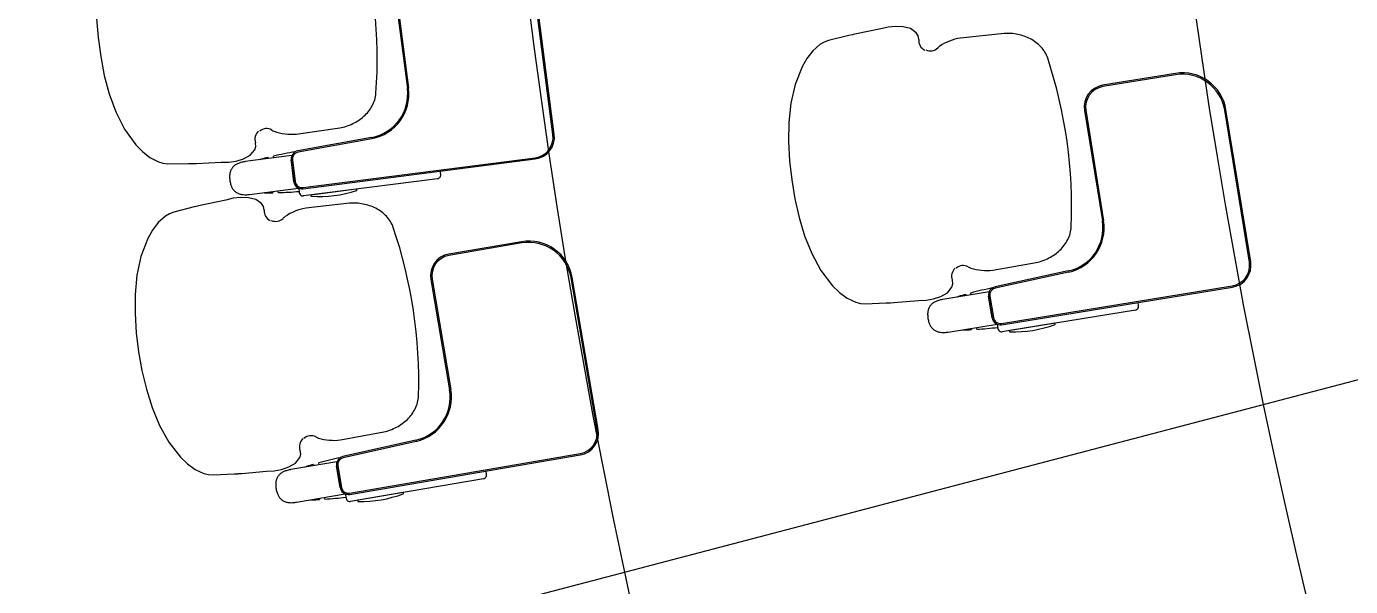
# Model space of a CAD drawing. Extents: x 324 to 2190, y 315 to 1855.
# Drawn here: x 653.1 to 749.4, y 1236.6 to 1277.4 of the extents above; entities that cross this region are included whole.
import ezdxf

# ---------------------------------------------------------------- set-up
doc = ezdxf.new("R2010")
doc.units = 0
doc.header["$LTSCALE"] = 48
doc.header["$MEASUREMENT"] = 0
doc.layers.add('first flr', color=8, linetype='CONTINUOUS')

msp = doc.modelspace()

# ---------------------------------------------------------------- linework, layer by layer
at = {"layer": 'first flr'}
for p, q in [((679.742, 1280.942), (680.781, 1272.869)), ((679.833, 1280.954), (680.873, 1272.881)), ((691.374, 1269.518), (689.943, 1280.64)), ((691.467, 1269.53), (690.035, 1280.652)), ((724.212, 1276.874), (721.018, 1276.542)), ((736.668, 1273.963), (731.371, 1273.102)), ((736.682, 1273.871), (731.385, 1273.01)), ((730.047, 1271.264), (731.353, 1263.23)), ((730.138, 1271.279), (731.445, 1263.245)), ((742.052, 1260.232), (740.252, 1271.3)), ((742.144, 1260.247), (740.345, 1271.315)), ((672.689, 1269.546), (675.869, 1270.001)), ((678.178, 1269.308), (672.814, 1268.33)), ((678.194, 1269.216), (672.83, 1268.238)), ((672.371, 1267.98), (668.991, 1267.545)), ((670.661, 1267.852), (670.673, 1267.761)), ((671.056, 1267.811), (671.04, 1267.942)), ((673.189, 1265.655), (690.07, 1267.829)), ((672.326, 1267.662), (672.529, 1266.082)), ((672.417, 1267.674), (672.621, 1266.094)), ((673.202, 1265.563), (690.083, 1267.737)), ((683.207, 1266.61), (683.176, 1266.847)), ((682.965, 1266.296), (673.233, 1265.043)), ((669.299, 1265.154), (672.873, 1265.614)), ((670.981, 1265.37), (670.993, 1265.279)), ((671.381, 1265.288), (671.364, 1265.419)), ((672.877, 1265.612), (672.919, 1265.285)), ((673.761, 1265.082), (673.767, 1265.044)), ((677.069, 1265.537), (673.785, 1265.114)), ((677.105, 1265.473), (677.101, 1265.512)), ((676.575, 1264.52), (673.384, 1264.154)), ((789.78, 1262.116), (557.852, 1201.234)), ((689.083, 1261.718), (683.794, 1260.812)), ((689.099, 1261.626), (683.809, 1260.72)), ((723.369, 1259.646), (726.533, 1260.199)), ((728.87, 1259.585), (723.541, 1258.429)), ((728.889, 1259.494), (723.56, 1258.338)), ((682.486, 1258.962), (683.86, 1250.94)), ((682.577, 1258.978), (683.951, 1250.955)), ((694.584, 1248.033), (692.69, 1259.085)), ((694.676, 1248.048), (692.782, 1259.101)), ((724.005, 1255.769), (740.805, 1258.5)), ((724.02, 1255.677), (740.82, 1258.409)), ((723.11, 1258.065), (719.747, 1257.518)), ((721.406, 1257.881), (721.42, 1257.79)), ((721.802, 1257.852), (721.781, 1257.983)), ((723.075, 1257.745), (723.331, 1256.173)), ((723.167, 1257.76), (723.422, 1256.188)), ((733.985, 1257.054), (733.947, 1257.291)), ((733.754, 1256.733), (724.069, 1255.158)), ((720.134, 1255.138), (723.69, 1255.716)), ((721.807, 1255.41), (721.822, 1255.32)), ((722.21, 1255.342), (722.189, 1255.472)), ((723.694, 1255.715), (723.747, 1255.39)), ((727.886, 1255.779), (724.618, 1255.247)), ((727.924, 1255.716), (727.919, 1255.755)), ((724.595, 1255.215), (724.602, 1255.176)), ((675.914, 1247.283), (679.071, 1247.87)), ((681.408, 1247.274), (676.088, 1246.073)), ((681.428, 1247.183), (676.108, 1245.982)), ((675.661, 1245.705), (672.302, 1245.13)), ((676.575, 1243.417), (693.351, 1246.291)), ((676.591, 1243.325), (693.367, 1246.199)), ((673.958, 1245.507), (673.973, 1245.416)), ((674.354, 1245.481), (674.332, 1245.612)), ((675.629, 1245.385), (675.898, 1243.816)), ((675.72, 1245.401), (675.989, 1243.831)), ((686.544, 1244.787), (686.504, 1245.023)), ((686.315, 1244.463), (676.644, 1242.806)), ((672.709, 1242.753), (676.261, 1243.362)), ((674.38, 1243.04), (674.396, 1242.949)), ((674.784, 1242.975), (674.761, 1243.105)), ((676.265, 1243.36), (676.32, 1243.035)), ((677.17, 1242.868), (677.177, 1242.829)), ((680.456, 1243.46), (677.193, 1242.9)), ((680.495, 1243.398), (680.489, 1243.436))]:
    msp.add_line(p, q, dxfattribs=at)
at = {"layer": 'first flr', "linetype": 'Continuous'}
for p, q in [((712.9, 1276.717), (711.432, 1276.362)), ((713.159, 1276.78), (712.9, 1276.717)), ((713.211, 1276.792), (713.159, 1276.78)), ((713.456, 1276.851), (713.211, 1276.792)), ((715.224, 1277.199), (713.456, 1276.851)), ((715.76, 1277.332), (715.224, 1277.199)), ((716.309, 1277.381), (715.76, 1277.332)), ((716.86, 1277.345), (716.309, 1277.381)), ((717.398, 1277.224), (716.86, 1277.345)), ((717.813, 1276.923), (717.398, 1277.224)), ((717.957, 1276.709), (717.813, 1276.923)), ((717.994, 1276.458), (717.957, 1276.709)), ((710.281, 1275.606), (709.855, 1275.054)), ((710.802, 1276.07), (710.281, 1275.606)), ((711.104, 1276.245), (710.802, 1276.07)), ((711.432, 1276.362), (711.104, 1276.245)), ((717.992, 1276.433), (717.994, 1276.458)), ((709.855, 1275.054), (709.505, 1274.45)), ((709.505, 1274.45), (708.994, 1273.152)), ((708.994, 1273.152), (708.686, 1271.79)), ((708.686, 1271.79), (708.539, 1270.402)), ((708.539, 1270.402), (708.518, 1269.005)), ((708.518, 1269.005), (708.595, 1267.611)), ((672.342, 1267.534), (672.326, 1267.662)), ((672.529, 1266.082), (672.342, 1267.534)), ((708.595, 1267.611), (708.751, 1266.223)), ((708.751, 1266.223), (708.98, 1264.845)), ((668.667, 1264.943), (668.117, 1264.888)), ((669.218, 1264.913), (668.667, 1264.943)), ((669.757, 1264.798), (669.218, 1264.913)), ((665.265, 1264.243), (663.801, 1263.873)), ((665.523, 1264.308), (665.265, 1264.243)), ((665.575, 1264.321), (665.523, 1264.308)), ((665.819, 1264.383), (665.575, 1264.321)), ((667.583, 1264.75), (665.819, 1264.383)), ((668.117, 1264.888), (667.583, 1264.75)), ((670.176, 1264.501), (669.757, 1264.798)), ((670.321, 1264.289), (670.176, 1264.501)), ((670.361, 1264.038), (670.321, 1264.289)), ((670.359, 1264.013), (670.361, 1264.038)), ((708.98, 1264.845), (709.287, 1263.483)), ((662.658, 1263.105), (662.237, 1262.548)), ((663.174, 1263.574), (662.658, 1263.105)), ((663.474, 1263.752), (663.174, 1263.574)), ((663.801, 1263.873), (663.474, 1263.752)), ((709.287, 1263.483), (709.688, 1262.145)), ((662.237, 1262.548), (661.894, 1261.94)), ((709.688, 1262.145), (710.209, 1260.85)), ((661.894, 1261.94), (661.396, 1260.637)), ((661.396, 1260.637), (661.103, 1259.272)), ((710.209, 1260.85), (710.877, 1259.624)), ((661.103, 1259.272), (660.97, 1257.882)), ((710.877, 1259.624), (711.723, 1258.515)), ((711.723, 1258.515), (712.224, 1258.029)), ((720.074, 1258.001), (720.391, 1258.404)), ((720.391, 1258.404), (720.47, 1258.649)), ((720.438, 1258.901), (720.429, 1258.925)), ((720.47, 1258.649), (720.438, 1258.901)), ((660.97, 1257.882), (660.965, 1256.486)), ((712.224, 1258.029), (712.786, 1257.614)), ((712.786, 1257.614), (713.413, 1257.311)), ((713.413, 1257.311), (713.751, 1257.224)), ((713.751, 1257.224), (714.099, 1257.201)), ((714.099, 1257.201), (715.608, 1257.261)), ((715.608, 1257.261), (715.875, 1257.271)), ((715.875, 1257.271), (715.903, 1257.273)), ((715.903, 1257.273), (715.928, 1257.274)), ((715.928, 1257.274), (716.18, 1257.284)), ((716.18, 1257.284), (717.975, 1257.432)), ((717.975, 1257.432), (718.527, 1257.45)), ((718.527, 1257.45), (719.069, 1257.553)), ((719.069, 1257.553), (719.589, 1257.738)), ((719.589, 1257.738), (720.074, 1258.001)), ((723.096, 1257.618), (723.075, 1257.745)), ((723.331, 1256.173), (723.096, 1257.618)), ((660.965, 1256.486), (661.056, 1255.092)), ((661.056, 1255.092), (661.227, 1253.706)), ((661.227, 1253.706), (661.47, 1252.331)), ((661.47, 1252.331), (661.791, 1250.971)), ((661.791, 1250.971), (662.207, 1249.638)), ((662.207, 1249.638), (662.741, 1248.348)), ((662.741, 1248.348), (663.422, 1247.13)), ((663.422, 1247.13), (664.28, 1246.03)), ((664.28, 1246.03), (664.786, 1245.549)), ((672.636, 1245.604), (672.949, 1246.01)), ((672.949, 1246.01), (673.025, 1246.256)), ((672.99, 1246.508), (672.981, 1246.531)), ((673.025, 1246.256), (672.99, 1246.508)), ((664.786, 1245.549), (665.352, 1245.14)), ((665.352, 1245.14), (665.983, 1244.843)), ((665.983, 1244.843), (666.322, 1244.76)), ((666.322, 1244.76), (666.67, 1244.741)), ((666.67, 1244.741), (668.178, 1244.817)), ((668.178, 1244.817), (668.444, 1244.83)), ((668.444, 1244.83), (668.473, 1244.832)), ((668.473, 1244.832), (668.497, 1244.833)), ((668.497, 1244.833), (668.749, 1244.845)), ((668.749, 1244.845), (670.543, 1245.012)), ((670.543, 1245.012), (671.094, 1245.037)), ((671.094, 1245.037), (671.635, 1245.145)), ((671.635, 1245.145), (672.153, 1245.336)), ((672.153, 1245.336), (672.636, 1245.604)), ((675.65, 1245.258), (675.629, 1245.385)), ((675.898, 1243.816), (675.65, 1245.258))]:
    msp.add_line(p, q, dxfattribs=at)
msp.add_lwpolyline([(658.17, 1277.967), (658.283, 1276.574), (658.469, 1275.19), (658.733, 1273.819), (659.092, 1272.469), (659.573, 1271.158), (660.202, 1269.913), (661.014, 1268.778), (661.5, 1268.277), (662.048, 1267.844), (662.665, 1267.522), (663.001, 1267.425), (663.348, 1267.391), (664.858, 1267.404), (665.124, 1267.406), (665.153, 1267.406), (665.178, 1267.407), (665.43, 1267.409), (667.229, 1267.501), (667.781, 1267.502), (668.326, 1267.588), (668.851, 1267.757), (669.344, 1268.005), (669.674, 1268.398), (669.761, 1268.64), (669.736, 1268.893), (669.728, 1268.917)], dxfattribs=at)
at = {"layer": 'first flr'}
for centre, radius, start, end in [((1177.146, 1339.987), 539.342, 152.26763, 207.52866), ((1177.146, 1339.987), 491.342, 150.80257, 208.9269), ((1177.146, 1339.987), 443.342, 149.00546, 210.64076), ((643.765, 1275.012), 34.822, 355.89466, 16.39296), ((721.695, 1272.618), 3.983, 99.79952, 123.08494), ((724.444, 1273.096), 3.785, 78.44788, 93.50484), ((724.511, 1273.409), 3.465, 62.46972, 78.50909), ((724.773, 1273.921), 2.89, 43.14472, 62.38118), ((718.757, 1276.363), 0.769, 174.75079, 244.46154), ((718.837, 1276.374), 0.769, 244.46154, 314.17228), ((720.504, 1274.697), 1.596, 128.00198, 135.16116), ((725.31, 1274.4), 2.171, 17.99151, 43.60431), ((694.29, 1264.21), 34.822, 357.67488, 18.17317), ((737.182, 1270.801), 3.204, 9.23727, 99.23378), ((737.158, 1270.768), 3.14, 9.76288, 98.70815), ((677.603, 1272.46), 3.204, 280.33797, 7.33455), ((677.566, 1272.487), 3.33, 280.87575, 6.79676), ((731.628, 1271.521), 1.602, 99.23557, 189.23557), ((731.648, 1271.506), 1.527, 99.91442, 188.55675), ((676.332, 1272.667), 2.171, 330.46353, 356.07633), ((675.317, 1273.435), 3.465, 295.55874, 311.59812), ((675.695, 1273.002), 2.89, 311.68666, 330.92311), ((670.453, 1269.171), 0.769, 129.6063, 199.31704), ((670.533, 1269.18), 0.769, 59.89555, 129.6063), ((671.743, 1271.211), 1.596, 238.90667, 246.06586), ((672.393, 1273.518), 3.983, 250.98289, 274.26832), ((675.175, 1273.722), 3.785, 280.563, 295.61995), ((689.858, 1269.341), 1.527, 278.01509, 6.65742), ((689.878, 1269.326), 1.602, 277.33624, 7.33624), ((677.755, 1238.669), 30.033, 103.66122, 104.70392), ((677.755, 1238.669), 30.033, 99.83544, 102.91986), ((672.922, 1267.739), 0.601, 100.33622, 187.33622), ((672.922, 1267.739), 0.601, 156.32384, 187.33622), ((672.921, 1267.739), 0.508, 100.33626, 187.33625), ((668.821, 1266.519), 0.966, 154.8893, 161.57923), ((668.794, 1266.534), 0.935, 147.96091, 154.9848), ((668.735, 1266.57), 0.867, 140.40046, 147.9162), ((668.749, 1266.556), 0.886, 132.94908, 140.31779), ((668.826, 1266.472), 1, 126.28309, 132.91148), ((668.878, 1266.405), 1.084, 120.29332, 126.37479), ((668.946, 1266.282), 1.225, 114.82862, 120.16775), ((669.057, 1266.047), 1.485, 105.42289, 114.87688), ((669.438, 1264.488), 3.09, 99.05205, 104.55251), ((669.058, 1266.906), 0.642, 95.9808, 99.51831), ((670.213, 1267.409), 0.32, 104.70392, 122.12008), ((669.186, 1266.441), 1.34, 173.10465, 178.50963), ((670.335, 1266.464), 2.488, 179.73492, 186.46989), ((669.109, 1266.455), 1.261, 167.9923, 173.29497), ((670.325, 1266.539), 2.488, 188.20256, 194.93752), ((668.873, 1266.504), 1.021, 161.69941, 167.95994), ((669.208, 1266.271), 1.34, 196.16281, 201.5678), ((673.125, 1266.159), 0.601, 187.33622, 277.33622), ((673.125, 1266.159), 0.601, 187.33622, 245.23113), ((673.124, 1266.159), 0.508, 187.33619, 277.33619), ((682.916, 1266.596), 0.304, 279.22474, 307.0141), ((682.922, 1266.578), 0.286, 311.72858, 6.31287), ((669.136, 1266.238), 1.261, 201.37748, 206.68015), ((668.921, 1266.13), 1.021, 206.7125, 212.97303), ((668.875, 1266.102), 0.966, 213.09321, 219.78315), ((668.852, 1266.082), 0.935, 219.68764, 226.71154), ((668.804, 1266.032), 0.867, 226.75624, 234.27198), ((668.815, 1266.048), 0.886, 234.35465, 241.72336), ((668.868, 1266.149), 1, 241.76096, 248.38935), ((668.901, 1266.227), 1.084, 248.29765, 254.37912), ((668.936, 1266.363), 1.225, 254.50469, 259.84383), ((668.983, 1266.619), 1.485, 259.79556, 269.24955), ((668.957, 1268.224), 3.09, 270.11994, 275.6204), ((669.202, 1265.789), 0.642, 275.15462, 278.69213), ((670.446, 1265.595), 0.32, 252.61765, 269.96853), ((670.463, 1295.308), 30.033, 269.96853, 271.01122), ((670.463, 1295.308), 30.033, 271.75258, 274.66966), ((673.193, 1265.319), 0.275, 187.10535, 248.59667), ((673.198, 1265.302), 0.261, 245.30613, 277.79991), ((673.789, 1265.086), 0.028, 97.33622, 188.33622), ((673.794, 1265.048), 0.028, 188.33622, 266.47969), ((674.334, 1273.817), 8.814, 266.47969, 288.19275), ((677.073, 1265.509), 0.028, 6.33622, 97.33622), ((677.077, 1265.47), 0.028, 288.19275, 6.33622), ((671.125, 1263.951), 0.769, 175.3554, 245.06614), ((674.103, 1260.237), 3.983, 100.40412, 123.68955), ((676.846, 1260.744), 3.785, 79.05249, 94.10944), ((676.91, 1261.057), 3.465, 63.07433, 79.1137), ((677.167, 1261.573), 2.89, 43.74933, 62.98578), ((671.205, 1263.962), 0.769, 245.06614, 314.77689), ((672.889, 1262.304), 1.596, 128.60659, 135.76577), ((677.698, 1262.057), 2.171, 18.59611, 44.20891), ((728.191, 1262.716), 3.204, 282.2373, 9.23388), ((728.153, 1262.741), 3.33, 282.77508, 8.69609), ((646.787, 1251.54), 34.822, 358.27948, 18.77778), ((726.914, 1262.879), 2.171, 332.24374, 357.85654), ((689.624, 1258.56), 3.204, 9.72276, 99.71927), ((689.6, 1258.527), 3.14, 10.24838, 99.19365), ((725.875, 1263.614), 3.465, 297.33896, 313.37833), ((726.267, 1263.193), 2.89, 313.46687, 332.70333), ((684.064, 1259.233), 1.602, 99.72106, 189.72106), ((684.085, 1259.218), 1.527, 100.39991, 189.04224), ((725.724, 1263.896), 3.785, 282.34321, 297.40017), ((740.542, 1260.005), 1.527, 279.91442, 8.55675), ((740.563, 1259.99), 1.602, 279.23557, 9.23557), ((721.146, 1259.201), 0.769, 131.38651, 201.09726), ((721.225, 1259.212), 0.769, 61.67577, 131.38651), ((722.371, 1261.28), 1.596, 240.68689, 247.84607), ((722.95, 1263.606), 3.983, 252.76311, 276.04853), ((729.462, 1228.948), 30.033, 101.73477, 104.81919), ((723.668, 1257.842), 0.601, 102.23555, 189.23555), ((723.668, 1257.842), 0.508, 102.23559, 189.23558), ((719.617, 1256.44), 1, 128.18242, 134.81081), ((719.671, 1256.375), 1.084, 122.19265, 128.27412), ((719.744, 1256.255), 1.225, 116.72795, 122.06708), ((719.862, 1256.023), 1.485, 107.32222, 116.77621), ((720.295, 1254.477), 3.09, 100.95138, 106.45183), ((719.835, 1256.881), 0.642, 97.88013, 101.41764), ((720.972, 1257.422), 0.32, 106.60325, 124.01941), ((729.462, 1228.948), 30.033, 105.56055, 106.60325), ((723.668, 1257.842), 0.601, 158.22317, 189.23555), ((719.978, 1256.421), 1.34, 175.00397, 180.40896), ((721.125, 1256.482), 2.488, 181.63425, 188.36922), ((719.9, 1256.432), 1.261, 169.89162, 175.19429), ((719.663, 1256.474), 1.021, 163.59874, 169.85927), ((719.61, 1256.487), 0.966, 156.78863, 163.47856), ((719.583, 1256.501), 0.935, 149.86023, 156.88413), ((719.523, 1256.535), 0.867, 142.29979, 149.81553), ((719.537, 1256.522), 0.886, 134.84841, 142.21712), ((733.695, 1257.031), 0.304, 281.12407, 308.91343), ((733.702, 1257.013), 0.286, 313.62791, 8.2122), ((721.113, 1256.557), 2.488, 190.10188, 196.83685), ((720.005, 1256.251), 1.34, 198.06214, 203.46713), ((719.935, 1256.216), 1.261, 203.27681, 208.57948), ((719.724, 1256.102), 1.021, 208.61183, 214.87236), ((719.678, 1256.072), 0.966, 214.99254, 221.68248), ((719.656, 1256.051), 0.935, 221.58697, 228.61087), ((719.61, 1256), 0.867, 228.65557, 236.17131), ((719.62, 1256.016), 0.886, 236.25398, 243.62269), ((721.265, 1255.617), 0.32, 254.51698, 271.86785), ((720.297, 1285.314), 30.033, 271.86785, 272.91055), ((720.297, 1285.314), 30.033, 273.65191, 276.56899), ((723.924, 1256.27), 0.601, 189.23555, 279.23555), ((723.924, 1256.27), 0.601, 189.23555, 247.13046), ((723.923, 1256.27), 0.508, 189.23552, 279.23552), ((724.019, 1255.433), 0.275, 189.00468, 250.496), ((724.878, 1263.964), 8.814, 268.37902, 290.09208), ((727.891, 1255.751), 0.028, 8.23555, 99.23555), ((727.897, 1255.712), 0.028, 290.09208, 8.23555), ((719.67, 1256.119), 1, 243.66029, 250.28868), ((719.7, 1256.198), 1.084, 250.19698, 256.27845), ((719.731, 1256.335), 1.225, 256.40402, 261.74315), ((719.769, 1256.592), 1.485, 261.69489, 271.14888), ((719.69, 1258.196), 3.09, 272.01927, 277.51972), ((720.015, 1255.769), 0.642, 277.05395, 280.59146), ((724.025, 1255.415), 0.261, 247.20546, 279.69924), ((724.623, 1255.22), 0.028, 99.23555, 190.23555), ((724.63, 1255.181), 0.028, 190.23555, 268.37902), ((679.424, 1250.553), 2.171, 332.84835, 358.46115), ((680.702, 1250.399), 3.204, 282.72279, 9.71937), ((680.664, 1250.424), 3.33, 283.26057, 9.18158), ((678.773, 1250.861), 2.89, 314.07148, 333.30793), ((678.377, 1251.278), 3.465, 297.94356, 313.98294), ((673.774, 1246.827), 0.769, 62.28038, 131.99112), ((678.223, 1251.559), 3.785, 282.94782, 298.00478), ((693.075, 1247.793), 1.527, 280.39991, 9.04224), ((693.097, 1247.778), 1.602, 279.72106, 9.72106), ((673.695, 1246.815), 0.769, 131.99112, 201.70187), ((674.898, 1248.907), 1.596, 241.2915, 248.45068), ((675.452, 1251.239), 3.983, 253.36771, 276.65314), ((682.259, 1216.643), 30.033, 102.22026, 105.30468), ((676.221, 1245.487), 0.601, 102.72104, 189.72104), ((676.221, 1245.487), 0.601, 158.70866, 189.72104), ((676.22, 1245.487), 0.508, 102.72108, 189.72107), ((672.101, 1244.132), 0.886, 135.33391, 142.70262), ((672.182, 1244.051), 1, 128.66791, 135.2963), ((672.236, 1243.987), 1.084, 122.67815, 128.75962), ((672.31, 1243.867), 1.225, 117.21344, 122.55258), ((672.43, 1243.636), 1.485, 107.80771, 117.26171), ((672.876, 1242.094), 3.09, 101.43687, 106.93733), ((672.395, 1244.494), 0.642, 98.36563, 101.90313), ((673.528, 1245.045), 0.32, 107.08874, 124.5049), ((682.259, 1216.643), 30.033, 106.04604, 107.08874), ((686.261, 1244.744), 0.286, 314.1134, 8.69769), ((672.542, 1244.035), 1.34, 175.48947, 180.89446), ((673.689, 1244.106), 2.488, 182.11974, 188.85471), ((672.465, 1244.045), 1.261, 170.37712, 175.67979), ((672.227, 1244.085), 1.021, 164.08423, 170.34476), ((673.677, 1244.18), 2.488, 190.58738, 197.32234), ((672.174, 1244.098), 0.966, 157.27412, 163.96405), ((672.147, 1244.111), 0.935, 150.34573, 157.36962), ((672.087, 1244.145), 0.867, 142.78529, 150.30102), ((676.49, 1243.917), 0.601, 189.72105, 279.72105), ((676.49, 1243.917), 0.601, 189.72104, 247.61595), ((676.489, 1243.917), 0.508, 189.72101, 279.72101), ((686.254, 1244.761), 0.304, 281.60956, 309.39892), ((672.571, 1243.866), 1.34, 198.54763, 203.95262), ((672.501, 1243.83), 1.261, 203.7623, 209.06497), ((672.291, 1243.714), 1.021, 209.09733, 215.35785), ((672.245, 1243.684), 0.966, 215.47804, 222.16797), ((672.224, 1243.662), 0.935, 222.07247, 229.09636), ((672.178, 1243.61), 0.867, 229.14106, 236.6568), ((672.188, 1243.627), 0.886, 236.73947, 244.10818), ((672.237, 1243.73), 1, 244.14578, 250.77417), ((672.266, 1243.809), 1.084, 250.68247, 256.76394), ((672.296, 1243.947), 1.225, 256.88951, 262.22865), ((672.586, 1243.384), 0.642, 277.53944, 281.07695), ((673.837, 1243.242), 0.32, 255.00247, 272.35335), ((672.617, 1272.93), 30.033, 272.35335, 273.39604), ((672.617, 1272.93), 30.033, 274.13741, 277.05448), ((676.592, 1243.081), 0.275, 189.49017, 250.9815), ((676.598, 1243.064), 0.261, 247.69096, 280.18474), ((677.198, 1242.873), 0.028, 99.72104, 190.72104), ((677.205, 1242.835), 0.028, 190.72104, 268.86452), ((677.379, 1251.619), 8.814, 268.86451, 290.57757), ((680.461, 1243.432), 0.028, 8.72104, 99.72104), ((680.467, 1243.393), 0.028, 290.57757, 8.72104), ((672.332, 1244.204), 1.485, 262.18038, 271.63437), ((672.24, 1245.807), 3.09, 272.50476, 278.00522)]:
    msp.add_arc(centre, radius, start, end, dxfattribs=at)

doc.saveas('drawing.dxf')
